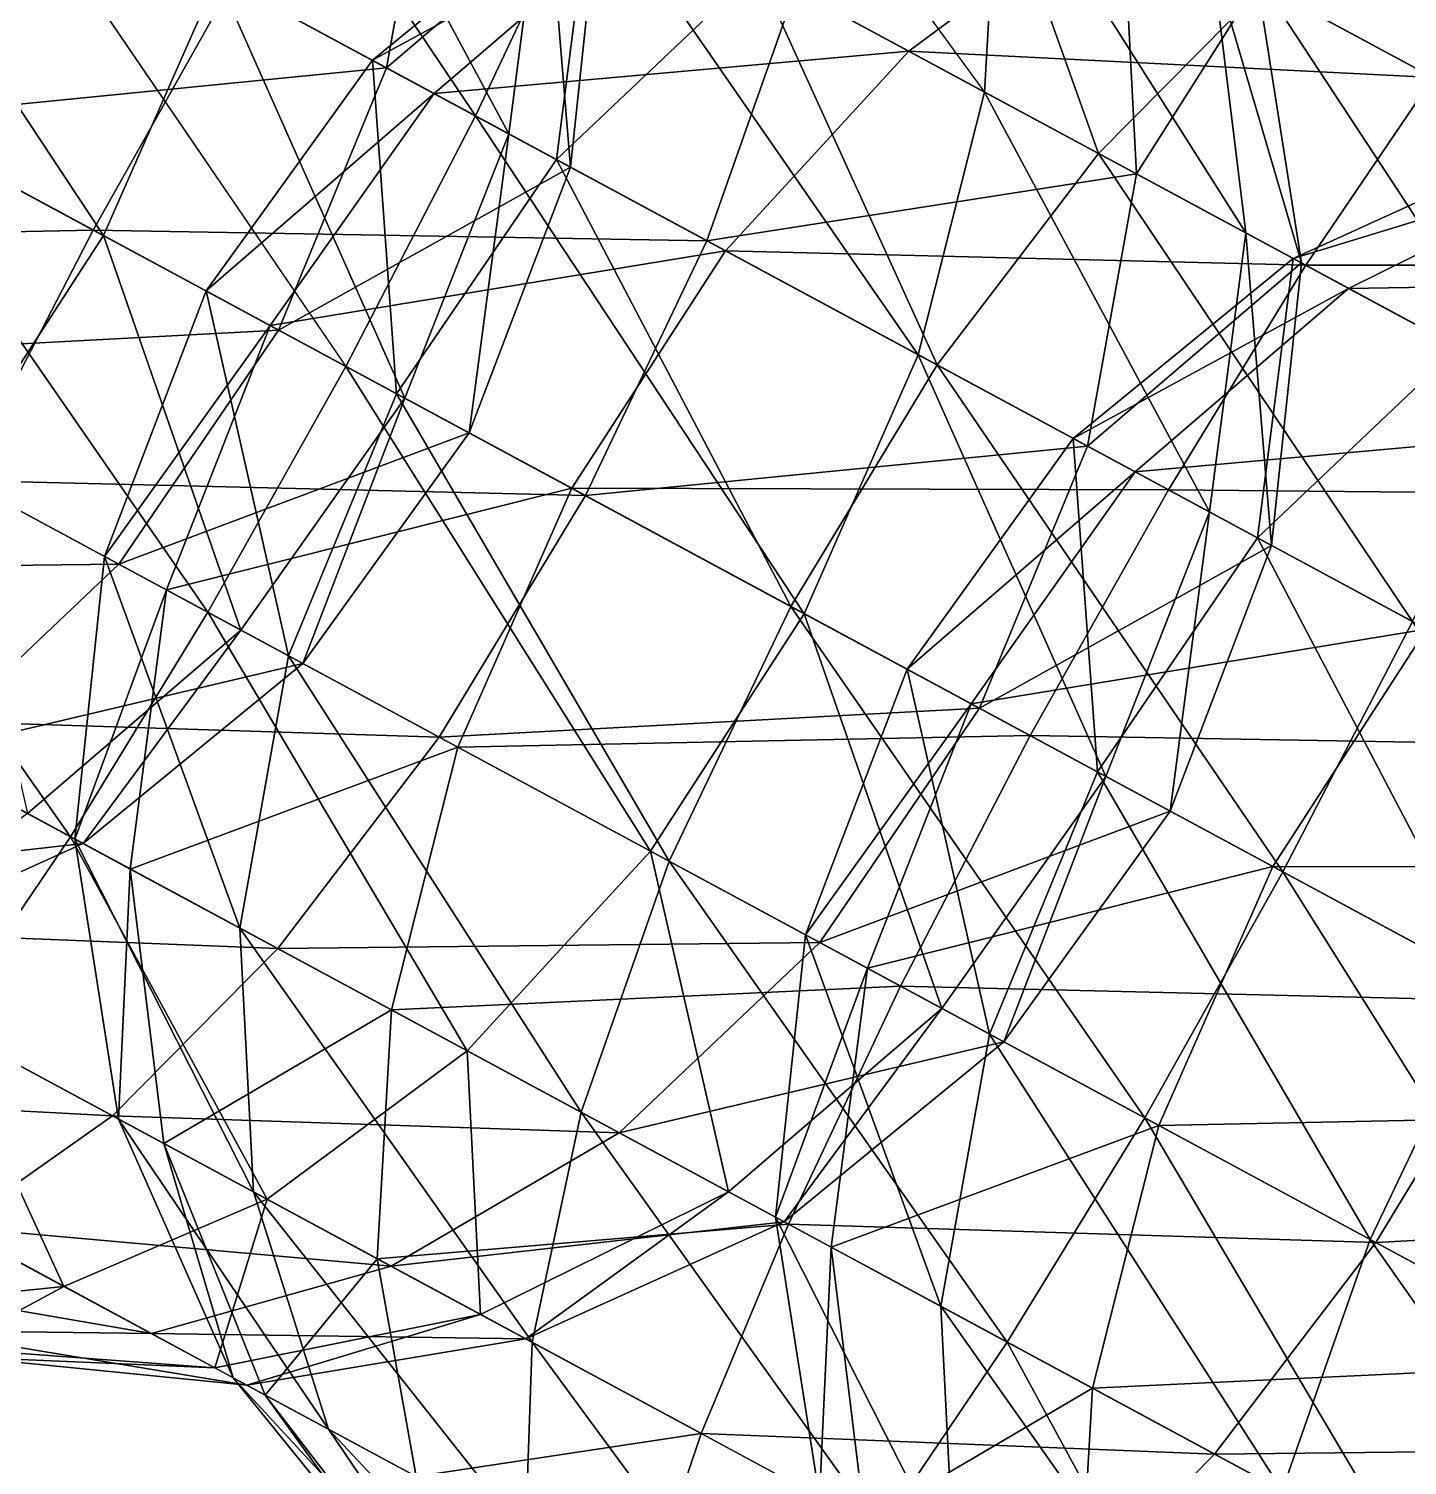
# Model space of a CAD drawing. Header units: metres. Extents: x -386 to 289, y -317 to 299.
# Drawn here: x -109.94 to -71.98, y -215.16 to -175.6 of the extents above; entities that cross this region are included whole.
import ezdxf

# ---------------------------------------------------------------- set-up
doc = ezdxf.new("R2010")
doc.units = ezdxf.units.M

msp = doc.modelspace()

# ---------------------------------------------------------------- linework, layer by layer
for points in [[(-106.28176, -165.11432, -690.67664), (-110.72371, -170.93906, -687.9063), (-97.63345, -178.00218, -685.96783), (-97.633354, -178.00208, -685.9677)], [(-106.28176, -165.11432, -690.67664), (-97.63345, -178.00218, -685.96783), (-94.54536, -171.44693, -688.9387), (-94.54526, -171.44682, -688.9386)], [(-92.14808, -165.6805, -693.6647), (-94.54536, -171.44693, -688.9387), (-83.61658, -177.34378, -694.10156), (-83.61648, -177.34367, -694.10144)], [(-92.14808, -165.6805, -693.6647), (-83.61658, -177.34378, -694.10156), (-83.22477, -170.49525, -697.8801), (-83.22467, -170.49515, -697.88)], [(-102.91704, -166.92981, -525.819), (-104.744446, -174.16528, -523.44366), (-96.72194, -178.494, -535.3559), (-96.72184, -178.4939, -535.3558)], [(-102.91704, -166.92981, -525.819), (-96.72194, -178.494, -535.3559), (-95.72426, -170.81084, -536.49915), (-95.72416, -170.81073, -536.499)], [(-116.933914, -167.58821, -517.68524), (-120.50238, -174.4855, -516.67194), (-107.88292, -181.2946, -522.6335), (-107.88282, -181.2945, -522.63336)], [(-116.933914, -167.58821, -517.68524), (-107.88292, -181.2946, -522.6335), (-104.744446, -174.16528, -523.44366), (-104.74435, -174.16518, -523.44354)], [(-98.73837, -169.18451, -562.25323), (-100.08375, -176.68007, -564.0808), (-110.567276, -171.02347, -573.1966), (-110.56718, -171.02336, -573.1965)], [(-94.194756, -171.63611, -549.835), (-100.08375, -176.68007, -564.0808), (-98.73837, -169.18451, -562.25323), (-98.73827, -169.1844, -562.2531)], [(-83.60676, -170.28914, -270.08505), (-89.88251, -173.96288, -267.1778), (-80.48324, -179.03445, -259.00476), (-80.48314, -179.03435, -259.00467)], [(-83.60676, -170.28914, -270.08505), (-80.48324, -179.03445, -259.00476), (-75.93229, -174.43007, -263.4118), (-75.93219, -174.42996, -263.4117)], [(-95.72426, -170.81084, -536.49915), (-96.72194, -178.494, -535.3559), (-95.01601, -179.41447, -550.2301), (-95.01591, -179.41437, -550.23)], [(-95.72426, -170.81084, -536.49915), (-95.01601, -179.41447, -550.2301), (-94.194756, -171.63611, -549.835), (-94.19466, -171.636, -549.8349)], [(-83.22477, -170.49525, -697.8801), (-83.61658, -177.34378, -694.10156), (-76.4238, -181.22481, -704.78174), (-76.4237, -181.2247, -704.7816)], [(-83.22477, -170.49525, -697.8801), (-76.4238, -181.22481, -704.78174), (-77.35188, -173.6641, -706.60046), (-77.35178, -173.66399, -706.60034)], [(-110.72371, -170.93906, -687.9063), (-114.75395, -177.5872, -686.96136), (-101.20192, -184.89948, -684.9545), (-101.20182, -184.89937, -684.9544)], [(-100.08375, -176.68007, -564.0808), (-113.91115, -178.04195, -574.14154), (-110.567276, -171.02347, -573.1966), (-110.56718, -171.02336, -573.1965)], [(-110.72371, -170.93906, -687.9063), (-101.20192, -184.89948, -684.9545), (-97.63345, -178.00218, -685.96783), (-97.633354, -178.00208, -685.9677)], [(-92.89662, -172.33655, -292.93182), (-100.476456, -176.46819, -279.20087), (-94.426125, -171.51128, -279.59595), (-94.426025, -171.51117, -279.59586)], [(-94.426125, -171.51128, -279.59595), (-100.476456, -176.46819, -279.20087), (-95.408714, -179.20259, -265.35022), (-95.408615, -179.20248, -265.35013)], [(-94.194756, -171.63611, -549.835), (-95.01601, -179.41447, -550.2301), (-100.08375, -176.68007, -564.0808), (-100.08365, -176.67996, -564.0807)], [(-94.54536, -171.44693, -688.9387), (-97.63345, -178.00218, -685.96783), (-85.443985, -184.57925, -691.72626), (-85.443886, -184.57915, -691.72614)], [(-94.426125, -171.51128, -279.59595), (-95.408714, -179.20259, -265.35022), (-89.88251, -173.96288, -267.1778), (-89.88241, -173.96277, -267.1777)], [(-94.54536, -171.44693, -688.9387), (-85.443985, -184.57925, -691.72626), (-83.61658, -177.34378, -694.10156), (-83.61648, -177.34367, -694.10144)], [(-71.58248, -171.3598, -269.15515), (-75.93229, -174.43007, -263.4118), (-66.349556, -179.60063, -261.99277), (-66.34946, -179.60052, -261.99268)], [(-92.89662, -172.33655, -292.93182), (-98.77052, -177.38866, -294.0751), (-100.476456, -176.46819, -279.20087), (-100.47636, -176.46808, -279.20078)], [(-85.703835, -176.21758, -303.61206), (-98.77052, -177.38866, -294.0751), (-92.89662, -172.33655, -292.93182), (-92.89652, -172.33644, -292.93173)], [(-80.19489, -172.1301, -299.8335), (-85.703835, -176.21758, -303.61206), (-92.89662, -172.33655, -292.93182), (-92.89652, -172.33644, -292.93173)], [(-79.8129, -172.3362, -727.62854), (-79.43791, -179.59848, -730.5358), (-88.83718, -174.5269, -738.70886), (-88.83708, -174.5268, -738.70874)], [(-71.27158, -176.94484, -304.04892), (-85.703835, -176.21758, -303.61206), (-80.19489, -172.1301, -299.8335), (-80.19479, -172.12999, -299.8334)], [(-68.286865, -173.13802, -297.88995), (-71.27158, -176.94484, -304.04892), (-80.19489, -172.1301, -299.8335), (-80.19479, -172.12999, -299.8334)], [(-80.19489, -172.1301, -299.8335), (-80.19489, -172.1301, -299.8335), (-71.27158, -176.94484, -304.04892), (-71.271484, -176.94473, -304.04883)], [(-76.10306, -174.33792, -717.48914), (-79.43791, -179.59848, -730.5358), (-79.8129, -172.3362, -727.62854), (-79.8128, -172.33609, -727.6284)], [(-89.88251, -173.96288, -267.1778), (-95.408714, -179.20259, -265.35022), (-84.925186, -184.85919, -256.23438), (-84.92509, -184.85909, -256.23428)], [(-89.88251, -173.96288, -267.1778), (-84.925186, -184.85919, -256.23438), (-80.48324, -179.03445, -259.00476), (-80.48314, -179.03435, -259.00467)], [(-77.35188, -173.6641, -706.60046), (-76.4238, -181.22481, -704.78174), (-74.894295, -182.05008, -718.1176), (-74.894196, -182.04997, -718.1175)], [(-77.35188, -173.6641, -706.60046), (-74.894295, -182.05008, -718.1176), (-76.10306, -174.33792, -717.48914), (-76.10296, -174.33781, -717.489)], [(-108.16271, -181.14365, -744.43097), (-123.92065, -181.46387, -737.65924), (-120.78218, -174.33455, -738.4694), (-120.78208, -174.33444, -738.4693)], [(-104.35706, -174.37431, -743.41766), (-108.16271, -181.14365, -744.43097), (-120.78218, -174.33455, -738.4694), (-120.78208, -174.33444, -738.4693)], [(-120.78218, -174.33455, -738.4694), (-120.78218, -174.33455, -738.4694), (-108.16271, -181.14365, -744.43097), (-108.16261, -181.14354, -744.43085)], [(-91.266815, -181.43744, -741.4792), (-108.16271, -181.14365, -744.43097), (-104.35706, -174.37431, -743.41766), (-104.356964, -174.3742, -743.41754)], [(-104.744446, -174.16528, -523.44366), (-107.88292, -181.2946, -522.6335), (-99.57741, -185.77602, -534.96594), (-99.57731, -185.77591, -534.9658)], [(-104.744446, -174.16528, -523.44366), (-99.57741, -185.77602, -534.96594), (-96.72194, -178.494, -535.3559), (-96.72184, -178.4939, -535.3558)], [(-88.83718, -174.5269, -738.70886), (-91.266815, -181.43744, -741.4792), (-104.35706, -174.37431, -743.41766), (-104.356964, -174.3742, -743.41754)], [(-75.93229, -174.43007, -263.4118), (-80.48324, -179.03445, -259.00476), (-68.74683, -185.36707, -257.2668), (-68.746735, -185.36696, -257.26672)], [(-76.10306, -174.33792, -717.48914), (-74.894295, -182.05008, -718.1176), (-79.43791, -179.59848, -730.5358), (-79.43781, -179.59837, -730.5357)], [(-75.93229, -174.43007, -263.4118), (-68.74683, -185.36707, -257.2668), (-66.349556, -179.60063, -261.99277), (-66.34946, -179.60052, -261.99268)], [(-120.50238, -174.4855, -516.67194), (-112.11856, -187.83192, -523.44366), (-107.88292, -181.2946, -522.6335), (-107.88282, -181.2945, -522.63336)], [(-79.43791, -179.59848, -730.5358), (-91.266815, -181.43744, -741.4792), (-88.83718, -174.5269, -738.70886), (-88.83708, -174.5268, -738.70874)], [(-85.703835, -176.21758, -303.61206), (-90.74801, -181.71738, -305.98734), (-98.77052, -177.38866, -294.0751), (-98.770424, -177.38855, -294.075)], [(-74.77506, -182.11441, -308.77487), (-90.74801, -181.71738, -305.98734), (-85.703835, -176.21758, -303.61206), (-85.703735, -176.21747, -303.61197)], [(-71.27158, -176.94484, -304.04892), (-74.77506, -182.11441, -308.77487), (-85.703835, -176.21758, -303.61206), (-85.703735, -176.21747, -303.61197)], [(-85.703835, -176.21758, -303.61206), (-85.703835, -176.21758, -303.61206), (-74.77506, -182.11441, -308.77487), (-74.77496, -182.1143, -308.77478)], [(-100.08375, -176.68007, -564.0808), (-103.0578, -183.8981, -564.70416), (-113.91115, -178.04195, -574.14154), (-113.91105, -178.04184, -574.1414)], [(-98.77052, -177.38866, -294.0751), (-105.05528, -182.82031, -279.06613), (-100.476456, -176.46819, -279.20087), (-100.47636, -176.46808, -279.20078)], [(-100.476456, -176.46819, -279.20087), (-105.05528, -182.82031, -279.06613), (-99.80877, -185.65118, -264.72687), (-99.80867, -185.65108, -264.72678)], [(-95.01601, -179.41447, -550.2301), (-103.0578, -183.8981, -564.70416), (-100.08375, -176.68007, -564.0808), (-100.08365, -176.67996, -564.0807)], [(-100.476456, -176.46819, -279.20087), (-99.80877, -185.65118, -264.72687), (-95.408714, -179.20259, -265.35022), (-95.408615, -179.20248, -265.35013)], [(-61.68885, -182.1154, -302.62988), (-74.77506, -182.11441, -308.77487), (-71.27158, -176.94484, -304.04892), (-71.271484, -176.94473, -304.04883)], [(-114.75395, -177.5872, -686.96136), (-118.097824, -184.60568, -687.9063), (-105.00757, -191.66881, -685.96783), (-105.00747, -191.6687, -685.9677)], [(-114.75395, -177.5872, -686.96136), (-105.00757, -191.66881, -685.96783), (-101.20192, -184.89948, -684.9545), (-101.20182, -184.89937, -684.9544)], [(-98.77052, -177.38866, -294.0751), (-103.28917, -183.77327, -294.46506), (-105.05528, -182.82031, -279.06613), (-105.05518, -182.8202, -279.06604)], [(-90.74801, -181.71738, -305.98734), (-103.28917, -183.77327, -294.46506), (-98.77052, -177.38866, -294.0751), (-98.770424, -177.38855, -294.075)], [(-83.61658, -177.34378, -694.10156), (-85.443985, -184.57925, -691.72626), (-77.42148, -188.90797, -703.6385), (-77.42138, -188.90787, -703.63837)], [(-83.61658, -177.34378, -694.10156), (-77.42148, -188.90797, -703.6385), (-76.4238, -181.22481, -704.78174), (-76.4237, -181.2247, -704.7816)], [(-103.0578, -183.8981, -564.70416), (-117.94139, -184.6901, -573.1966), (-113.91115, -178.04195, -574.14154), (-113.91105, -178.04184, -574.1414)], [(-97.63345, -178.00218, -685.96783), (-101.20192, -184.89948, -684.9545), (-88.58246, -191.70857, -690.9161), (-88.58236, -191.70847, -690.91595)], [(-97.63345, -178.00218, -685.96783), (-88.58246, -191.70857, -690.9161), (-85.443985, -184.57925, -691.72626), (-85.443886, -184.57915, -691.72614)], [(-96.72194, -178.494, -535.3559), (-99.57741, -185.77602, -534.96594), (-97.811295, -186.72896, -550.36487), (-97.811195, -186.72885, -550.36475)], [(-96.72194, -178.494, -535.3559), (-97.811295, -186.72896, -550.36487), (-95.01601, -179.41447, -550.2301), (-95.01591, -179.41437, -550.23)], [(-66.76732, -179.37521, -459.39575), (-75.12566, -181.92523, -447.87857), (-68.01614, -178.70137, -448.50705), (-68.016045, -178.70126, -448.50696)], [(-68.01614, -178.70137, -448.50705), (-75.12566, -181.92523, -447.87857), (-70.58205, -184.37683, -435.46042), (-70.58195, -184.37672, -435.46033)], [(-80.48324, -179.03445, -259.00476), (-84.925186, -184.85919, -256.23438), (-71.83493, -191.92232, -254.29596), (-71.83483, -191.92221, -254.29585)], [(-80.48324, -179.03445, -259.00476), (-71.83493, -191.92232, -254.29596), (-68.74683, -185.36707, -257.2668), (-68.746735, -185.36696, -257.26672)], [(-95.01601, -179.41447, -550.2301), (-97.811295, -186.72896, -550.36487), (-103.0578, -183.8981, -564.70416), (-103.0577, -183.898, -564.70404)], [(-95.408714, -179.20259, -265.35022), (-99.80877, -185.65118, -264.72687), (-88.95543, -191.50734, -255.28946), (-88.95533, -191.50723, -255.28935)], [(-95.408714, -179.20259, -265.35022), (-88.95543, -191.50734, -255.28946), (-84.925186, -184.85919, -256.23438), (-84.92509, -184.85909, -256.23428)], [(-66.76732, -179.37521, -459.39575), (-73.59616, -182.7505, -461.21445), (-75.12566, -181.92523, -447.87857), (-75.125565, -181.92513, -447.87848)], [(-60.89443, -182.54404, -468.11612), (-73.59616, -182.7505, -461.21445), (-66.76732, -179.37521, -459.39575), (-66.76722, -179.3751, -459.39566)], [(-79.43791, -179.59848, -730.5358), (-80.78329, -187.09404, -732.3634), (-91.266815, -181.43744, -741.4792), (-91.266716, -181.43733, -741.47906)], [(-74.894295, -182.05008, -718.1176), (-80.78329, -187.09404, -732.3634), (-79.43791, -179.59848, -730.5358), (-79.43781, -179.59837, -730.5357)], [(-108.16271, -181.14365, -744.43097), (-111.73118, -188.04094, -743.41766), (-123.92065, -181.46387, -737.65924), (-123.92055, -181.46376, -737.6591)], [(-94.61069, -188.45592, -742.42413), (-111.73118, -188.04094, -743.41766), (-108.16271, -181.14365, -744.43097), (-108.16261, -181.14354, -744.43085)], [(-91.266815, -181.43744, -741.4792), (-94.61069, -188.45592, -742.42413), (-108.16271, -181.14365, -744.43097), (-108.16261, -181.14354, -744.43085)], [(-107.88292, -181.2946, -522.6335), (-112.11856, -187.83192, -523.44366), (-104.096054, -192.16063, -535.3559), (-104.095955, -192.16052, -535.3558)], [(-107.88292, -181.2946, -522.6335), (-104.096054, -192.16063, -535.3559), (-99.57741, -185.77602, -534.96594), (-99.57731, -185.77591, -534.9658)], [(-80.78329, -187.09404, -732.3634), (-94.61069, -188.45592, -742.42413), (-91.266815, -181.43744, -741.4792), (-91.266716, -181.43733, -741.47906)], [(-76.4238, -181.22481, -704.78174), (-77.42148, -188.90797, -703.6385), (-75.715546, -189.82845, -718.5127), (-75.71545, -189.82834, -718.5126)], [(-76.4238, -181.22481, -704.78174), (-75.715546, -189.82845, -718.5127), (-74.894295, -182.05008, -718.1176), (-74.894196, -182.04997, -718.1175)], [(-90.74801, -181.71738, -305.98734), (-94.98366, -188.25468, -306.79752), (-103.28917, -183.77327, -294.46506), (-103.28907, -183.77316, -294.46497)], [(-78.55854, -188.29445, -311.74573), (-94.98366, -188.25468, -306.79752), (-90.74801, -181.71738, -305.98734), (-90.74791, -181.71727, -305.98724)], [(-74.77506, -182.11441, -308.77487), (-78.55854, -188.29445, -311.74573), (-90.74801, -181.71738, -305.98734), (-90.74791, -181.71727, -305.98724)], [(-90.74801, -181.71738, -305.98734), (-90.74801, -181.71738, -305.98734), (-78.55854, -188.29445, -311.74573), (-78.55844, -188.29434, -311.74564)], [(-73.59616, -182.7505, -461.21445), (-81.175995, -186.88214, -447.4835), (-75.12566, -181.92523, -447.87857), (-75.125565, -181.92513, -447.87848)], [(-75.12566, -181.92523, -447.87857), (-81.175995, -186.88214, -447.4835), (-76.10825, -189.61655, -433.63284), (-76.108154, -189.61644, -433.63275)], [(-75.12566, -181.92523, -447.87857), (-76.10825, -189.61655, -433.63284), (-70.58205, -184.37683, -435.46042), (-70.58195, -184.37672, -435.46033)], [(-74.894295, -182.05008, -718.1176), (-75.715546, -189.82845, -718.5127), (-80.78329, -187.09404, -732.3634), (-80.78319, -187.09393, -732.3633)], [(-63.03866, -188.44704, -307.03693), (-78.55854, -188.29445, -311.74573), (-74.77506, -182.11441, -308.77487), (-74.77496, -182.1143, -308.77478)], [(-61.68885, -182.1154, -302.62988), (-63.03866, -188.44704, -307.03693), (-74.77506, -182.11441, -308.77487), (-74.77496, -182.1143, -308.77478)], [(-60.89443, -182.54404, -468.11612), (-66.40337, -186.63153, -471.89468), (-73.59616, -182.7505, -461.21445), (-73.59606, -182.7504, -461.21436)], [(-103.28917, -183.77327, -294.46506), (-107.85057, -190.13481, -279.20087), (-105.05528, -182.82031, -279.06613), (-105.05518, -182.8202, -279.06604)], [(-105.05528, -182.82031, -279.06613), (-107.85057, -190.13481, -279.20087), (-102.78283, -192.86922, -265.35022), (-102.78273, -192.86911, -265.35013)], [(-105.05528, -182.82031, -279.06613), (-102.78283, -192.86922, -265.35022), (-99.80877, -185.65118, -264.72687), (-99.80867, -185.65108, -264.72678)], [(-73.59616, -182.7505, -461.21445), (-79.47006, -187.80261, -462.35773), (-81.175995, -186.88214, -447.4835), (-81.175896, -186.88203, -447.4834)], [(-66.40337, -186.63153, -471.89468), (-79.47006, -187.80261, -462.35773), (-73.59616, -182.7505, -461.21445), (-73.59606, -182.7504, -461.21436)], [(-103.0578, -183.8981, -564.70416), (-107.45786, -190.3467, -564.0808), (-117.94139, -184.6901, -573.1966), (-117.94129, -184.68999, -573.1965)], [(-103.28917, -183.77327, -294.46506), (-106.14464, -191.05528, -294.0751), (-107.85057, -190.13481, -279.20087), (-107.85047, -190.1347, -279.20078)], [(-97.811295, -186.72896, -550.36487), (-107.45786, -190.3467, -564.0808), (-103.0578, -183.8981, -564.70416), (-103.0577, -183.898, -564.70404)], [(-94.98366, -188.25468, -306.79752), (-106.14464, -191.05528, -294.0751), (-103.28917, -183.77327, -294.46506), (-103.28907, -183.77316, -294.46497)], [(-107.45786, -190.3467, -564.0808), (-122.38334, -190.51483, -570.4263), (-117.94139, -184.6901, -573.1966), (-117.94129, -184.68999, -573.1965)], [(-118.097824, -184.60568, -687.9063), (-120.52745, -191.51622, -690.67664), (-108.79105, -197.84883, -688.9387), (-108.790955, -197.84872, -688.9386)], [(-118.097824, -184.60568, -687.9063), (-108.79105, -197.84883, -688.9387), (-105.00757, -191.66881, -685.96783), (-105.00747, -191.6687, -685.9677)], [(-85.443985, -184.57925, -691.72626), (-88.58246, -191.70857, -690.9161), (-80.27695, -196.18999, -703.24854), (-80.27685, -196.18988, -703.2484)], [(-85.443985, -184.57925, -691.72626), (-80.27695, -196.18999, -703.24854), (-77.42148, -188.90797, -703.6385), (-77.42138, -188.90787, -703.63837)], [(-70.58205, -184.37683, -435.46042), (-76.10825, -189.61655, -433.63284), (-65.624725, -195.27315, -424.517), (-65.624626, -195.27304, -424.5169)], [(-101.20192, -184.89948, -684.9545), (-105.00757, -191.66881, -685.96783), (-92.8181, -198.2459, -691.72626), (-92.818, -198.24579, -691.72614)], [(-101.20192, -184.89948, -684.9545), (-92.8181, -198.2459, -691.72626), (-88.58246, -191.70857, -690.9161), (-88.58236, -191.70847, -690.91595)], [(-84.925186, -184.85919, -256.23438), (-88.95543, -191.50734, -255.28946), (-75.4034, -198.81961, -253.28265), (-75.4033, -198.8195, -253.28255)], [(-84.925186, -184.85919, -256.23438), (-75.4034, -198.81961, -253.28265), (-71.83493, -191.92232, -254.29596), (-71.83483, -191.92221, -254.29585)], [(-99.57741, -185.77602, -534.96594), (-104.096054, -192.16063, -535.3559), (-102.39012, -193.0811, -550.2301), (-102.39002, -193.081, -550.23)], [(-99.80877, -185.65118, -264.72687), (-102.78283, -192.86922, -265.35022), (-92.2993, -198.52582, -256.23438), (-92.2992, -198.52571, -256.23428)], [(-99.57741, -185.77602, -534.96594), (-102.39012, -193.0811, -550.2301), (-97.811295, -186.72896, -550.36487), (-97.811195, -186.72885, -550.36475)], [(-99.80877, -185.65118, -264.72687), (-92.2993, -198.52582, -256.23438), (-88.95543, -191.50734, -255.28946), (-88.95533, -191.50723, -255.28935)], [(-66.40337, -186.63153, -471.89468), (-71.44755, -192.13132, -474.26996), (-79.47006, -187.80261, -462.35773), (-79.46996, -187.8025, -462.35764)], [(-97.811295, -186.72896, -550.36487), (-102.39012, -193.0811, -550.2301), (-107.45786, -190.3467, -564.0808), (-107.45776, -190.34659, -564.0807)], [(-79.47006, -187.80261, -462.35773), (-85.75482, -193.23428, -447.34875), (-81.175995, -186.88214, -447.4835), (-81.175896, -186.88203, -447.4834)], [(-81.175995, -186.88214, -447.4835), (-85.75482, -193.23428, -447.34875), (-80.50831, -196.06514, -433.0095), (-80.50821, -196.06503, -433.0094)], [(-81.175995, -186.88214, -447.4835), (-80.50831, -196.06514, -433.0095), (-76.10825, -189.61655, -433.63284), (-76.108154, -189.61644, -433.63275)], [(-80.78329, -187.09404, -732.3634), (-83.75734, -194.31207, -732.98676), (-94.61069, -188.45592, -742.42413), (-94.61059, -188.45581, -742.424)], [(-75.715546, -189.82845, -718.5127), (-83.75734, -194.31207, -732.98676), (-80.78329, -187.09404, -732.3634), (-80.78319, -187.09393, -732.3633)], [(-112.11856, -187.83192, -523.44366), (-109.969955, -197.21274, -536.49915), (-104.096054, -192.16063, -535.3559), (-104.095955, -192.16052, -535.3558)], [(-79.47006, -187.80261, -462.35773), (-83.98871, -194.18723, -462.74768), (-85.75482, -193.23428, -447.34875), (-85.75472, -193.23418, -447.34866)], [(-71.44755, -192.13132, -474.26996), (-83.98871, -194.18723, -462.74768), (-79.47006, -187.80261, -462.35773), (-79.46996, -187.8025, -462.35764)], [(-98.64093, -195.10406, -741.4792), (-114.819275, -194.59618, -740.4468), (-111.73118, -188.04094, -743.41766), (-111.73108, -188.04083, -743.41754)], [(-94.61069, -188.45592, -742.42413), (-98.64093, -195.10406, -741.4792), (-111.73118, -188.04094, -743.41766), (-111.73108, -188.04083, -743.41754)], [(-94.98366, -188.25468, -306.79752), (-98.12212, -195.384, -305.98734), (-106.14464, -191.05528, -294.0751), (-106.14454, -191.05518, -294.075)], [(-82.36419, -195.06378, -312.75903), (-98.12212, -195.384, -305.98734), (-94.98366, -188.25468, -306.79752), (-94.98356, -188.25458, -306.79742)], [(-78.55854, -188.29445, -311.74573), (-82.36419, -195.06378, -312.75903), (-94.98366, -188.25468, -306.79752), (-94.98356, -188.25458, -306.79742)], [(-94.98366, -188.25468, -306.79752), (-94.98366, -188.25468, -306.79752), (-82.36419, -195.06378, -312.75903), (-82.36409, -195.06367, -312.75894)], [(-83.75734, -194.31207, -732.98676), (-98.64093, -195.10406, -741.4792), (-94.61069, -188.45592, -742.42413), (-94.61059, -188.45581, -742.424)], [(-65.46829, -195.35757, -309.8073), (-82.36419, -195.06378, -312.75903), (-78.55854, -188.29445, -311.74573), (-78.55844, -188.29434, -311.74564)], [(-63.03866, -188.44704, -307.03693), (-65.46829, -195.35757, -309.8073), (-78.55854, -188.29445, -311.74573), (-78.55844, -188.29434, -311.74564)], [(-77.42148, -188.90797, -703.6385), (-80.27695, -196.18999, -703.24854), (-78.51083, -197.14293, -718.64746), (-78.510735, -197.14282, -718.64734)], [(-77.42148, -188.90797, -703.6385), (-78.51083, -197.14293, -718.64746), (-75.715546, -189.82845, -718.5127), (-75.71545, -189.82834, -718.5126)], [(-75.715546, -189.82845, -718.5127), (-78.51083, -197.14293, -718.64746), (-83.75734, -194.31207, -732.98676), (-83.75724, -194.31197, -732.98663)], [(-76.10825, -189.61655, -433.63284), (-80.50831, -196.06514, -433.0095), (-69.65497, -201.9213, -423.57208), (-69.65487, -201.92119, -423.572)], [(-76.10825, -189.61655, -433.63284), (-69.65497, -201.9213, -423.57208), (-65.624725, -195.27315, -424.517), (-65.624626, -195.27304, -424.5169)], [(-106.14464, -191.05528, -294.0751), (-108.67182, -197.91318, -279.59595), (-107.85057, -190.13481, -279.20087), (-107.85047, -190.1347, -279.20078)], [(-107.85057, -190.13481, -279.20087), (-108.67182, -197.91318, -279.59595), (-104.128204, -200.36478, -267.1778), (-104.128105, -200.36467, -267.1777)], [(-107.85057, -190.13481, -279.20087), (-104.128204, -200.36478, -267.1778), (-102.78283, -192.86922, -265.35022), (-102.78273, -192.86911, -265.35013)], [(-107.45786, -190.3467, -564.0808), (-112.98407, -195.58641, -562.25323), (-122.38334, -190.51483, -570.4263), (-122.38324, -190.51472, -570.42615)], [(-102.39012, -193.0811, -550.2301), (-112.98407, -195.58641, -562.25323), (-107.45786, -190.3467, -564.0808), (-107.45776, -190.34659, -564.0807)], [(-106.14464, -191.05528, -294.0751), (-107.14232, -198.73845, -292.93182), (-108.67182, -197.91318, -279.59595), (-108.67172, -197.91307, -279.59586)], [(-98.12212, -195.384, -305.98734), (-107.14232, -198.73845, -292.93182), (-106.14464, -191.05528, -294.0751), (-106.14454, -191.05518, -294.075)], [(-120.52745, -191.51622, -690.67664), (-112.29453, -203.01842, -693.6647), (-108.79105, -197.84883, -688.9387), (-108.790955, -197.84872, -688.9386)], [(-105.00757, -191.66881, -685.96783), (-108.79105, -197.84883, -688.9387), (-97.862274, -203.74568, -694.10156), (-97.862175, -203.74557, -694.10144)], [(-105.00757, -191.66881, -685.96783), (-97.862274, -203.74568, -694.10156), (-92.8181, -198.2459, -691.72626), (-92.818, -198.24579, -691.72614)], [(-88.58246, -191.70857, -690.9161), (-92.8181, -198.2459, -691.72626), (-84.79559, -202.5746, -703.6385), (-84.795494, -202.5745, -703.63837)], [(-88.95543, -191.50734, -255.28946), (-92.2993, -198.52582, -256.23438), (-79.209045, -205.58894, -254.29596), (-79.20895, -205.58884, -254.29585)], [(-88.95543, -191.50734, -255.28946), (-79.209045, -205.58894, -254.29596), (-75.4034, -198.81961, -253.28265), (-75.4033, -198.8195, -253.28255)], [(-88.58246, -191.70857, -690.9161), (-84.79559, -202.5746, -703.6385), (-80.27695, -196.18999, -703.24854), (-80.27685, -196.18988, -703.2484)], [(-104.096054, -192.16063, -535.3559), (-109.969955, -197.21274, -536.49915), (-108.44045, -198.03801, -549.835), (-108.44035, -198.0379, -549.8349)], [(-104.096054, -192.16063, -535.3559), (-108.44045, -198.03801, -549.835), (-102.39012, -193.0811, -550.2301), (-102.39002, -193.081, -550.23)], [(-71.44755, -192.13132, -474.26996), (-75.6832, -198.66864, -475.08014), (-83.98871, -194.18723, -462.74768), (-83.98861, -194.18712, -462.7476)], [(-59.25808, -198.7084, -480.02835), (-75.6832, -198.66864, -475.08014), (-71.44755, -192.13132, -474.26996), (-71.44745, -192.13121, -474.26987)], [(-71.83493, -191.92232, -254.29596), (-75.4034, -198.81961, -253.28265), (-62.783936, -205.62871, -259.24417), (-62.783836, -205.6286, -259.24408)], [(-102.78283, -192.86922, -265.35022), (-104.128204, -200.36478, -267.1778), (-94.72893, -205.43636, -259.00476), (-94.72883, -205.43625, -259.00467)], [(-102.78283, -192.86922, -265.35022), (-94.72893, -205.43636, -259.00476), (-92.2993, -198.52582, -256.23438), (-92.2992, -198.52571, -256.23428)], [(-102.39012, -193.0811, -550.2301), (-108.44045, -198.03801, -549.835), (-112.98407, -195.58641, -562.25323), (-112.98397, -195.5863, -562.2531)], [(-83.98871, -194.18723, -462.74768), (-88.55011, -200.54877, -447.4835), (-85.75482, -193.23428, -447.34875), (-85.75472, -193.23418, -447.34866)], [(-85.75482, -193.23428, -447.34875), (-88.55011, -200.54877, -447.4835), (-83.48237, -203.28317, -433.63284), (-83.48227, -203.28307, -433.63275)], [(-85.75482, -193.23428, -447.34875), (-83.48237, -203.28317, -433.63284), (-80.50831, -196.06514, -433.0095), (-80.50821, -196.06503, -433.0094)], [(-83.98871, -194.18723, -462.74768), (-86.84418, -201.46924, -462.35773), (-88.55011, -200.54877, -447.4835), (-88.55001, -200.54866, -447.4834)], [(-75.6832, -198.66864, -475.08014), (-86.84418, -201.46924, -462.35773), (-83.98871, -194.18723, -462.74768), (-83.98861, -194.18712, -462.7476)], [(-103.08288, -200.9288, -738.70886), (-117.21656, -200.36263, -735.7208), (-114.819275, -194.59618, -740.4468), (-114.819176, -194.59607, -740.44666)], [(-98.64093, -195.10406, -741.4792), (-103.08288, -200.9288, -738.70886), (-114.819275, -194.59618, -740.4468), (-114.819176, -194.59607, -740.44666)], [(-83.75734, -194.31207, -732.98676), (-88.1574, -200.76067, -732.3634), (-98.64093, -195.10406, -741.4792), (-98.64083, -195.10396, -741.47906)], [(-78.51083, -197.14293, -718.64746), (-88.1574, -200.76067, -732.3634), (-83.75734, -194.31207, -732.98676), (-83.75724, -194.31197, -732.98663)], [(-98.12212, -195.384, -305.98734), (-99.94953, -202.61946, -303.61206), (-107.14232, -198.73845, -292.93182), (-107.14222, -198.73834, -292.93173)], [(-88.1574, -200.76067, -732.3634), (-103.08288, -200.9288, -738.70886), (-98.64093, -195.10406, -741.4792), (-98.64083, -195.10396, -741.47906)], [(-85.932655, -201.96107, -311.74573), (-99.94953, -202.61946, -303.61206), (-98.12212, -195.384, -305.98734), (-98.122025, -195.3839, -305.98724)], [(-82.36419, -195.06378, -312.75903), (-85.932655, -201.96107, -311.74573), (-98.12212, -195.384, -305.98734), (-98.122025, -195.3839, -305.98724)], [(-98.12212, -195.384, -305.98734), (-98.12212, -195.384, -305.98734), (-85.932655, -201.96107, -311.74573), (-85.932556, -201.96097, -311.74564)], [(-68.812164, -202.37605, -310.75223), (-85.932655, -201.96107, -311.74573), (-82.36419, -195.06378, -312.75903), (-82.36409, -195.06367, -312.75894)], [(-65.46829, -195.35757, -309.8073), (-68.812164, -202.37605, -310.75223), (-82.36419, -195.06378, -312.75903), (-82.36409, -195.06367, -312.75894)], [(-108.44045, -198.03801, -549.835), (-119.25981, -199.26015, -559.34595), (-112.98407, -195.58641, -562.25323), (-112.98397, -195.5863, -562.2531)], [(-80.50831, -196.06514, -433.0095), (-83.48237, -203.28317, -433.63284), (-72.99884, -208.93977, -424.517), (-72.99874, -208.93967, -424.5169)], [(-80.50831, -196.06514, -433.0095), (-72.99884, -208.93977, -424.517), (-69.65497, -201.9213, -423.57208), (-69.65487, -201.92119, -423.572)], [(-80.27695, -196.18999, -703.24854), (-84.79559, -202.5746, -703.6385), (-83.08966, -203.49507, -718.5127), (-83.08956, -203.49496, -718.5126)], [(-80.27695, -196.18999, -703.24854), (-83.08966, -203.49507, -718.5127), (-78.51083, -197.14293, -718.64746), (-78.510735, -197.14282, -718.64734)], [(-109.969955, -197.21274, -536.49915), (-115.54997, -201.26187, -549.20654), (-108.44045, -198.03801, -549.835), (-108.44035, -198.0379, -549.8349)], [(-78.51083, -197.14293, -718.64746), (-83.08966, -203.49507, -718.5127), (-88.1574, -200.76067, -732.3634), (-88.1573, -200.76056, -732.3633)], [(-108.44045, -198.03801, -549.835), (-115.54997, -201.26187, -549.20654), (-119.25981, -199.26015, -559.34595), (-119.25971, -199.26004, -559.3458)], [(-108.79105, -197.84883, -688.9387), (-112.29453, -203.01842, -693.6647), (-103.37122, -207.83316, -697.8801), (-103.371124, -207.83305, -697.88)], [(-108.79105, -197.84883, -688.9387), (-103.37122, -207.83316, -697.8801), (-97.862274, -203.74568, -694.10156), (-97.862175, -203.74557, -694.10144)], [(-107.14232, -198.73845, -292.93182), (-107.463066, -205.62534, -280.22443), (-108.67182, -197.91318, -279.59595), (-108.67172, -197.91307, -279.59586)], [(-108.67182, -197.91318, -279.59595), (-107.463066, -205.62534, -280.22443), (-103.75322, -207.62706, -270.08505), (-103.75312, -207.62695, -270.08496)], [(-108.67182, -197.91318, -279.59595), (-103.75322, -207.62706, -270.08505), (-104.128204, -200.36478, -267.1778), (-104.128105, -200.36467, -267.1777)], [(-92.8181, -198.2459, -691.72626), (-97.862274, -203.74568, -694.10156), (-90.669495, -207.62671, -704.78174), (-90.669395, -207.6266, -704.7816)], [(-92.2993, -198.52582, -256.23438), (-94.72893, -205.43636, -259.00476), (-82.99253, -211.76897, -257.2668), (-82.99243, -211.76886, -257.26672)], [(-92.8181, -198.2459, -691.72626), (-90.669495, -207.62671, -704.78174), (-84.79559, -202.5746, -703.6385), (-84.795494, -202.5745, -703.63837)], [(-92.2993, -198.52582, -256.23438), (-82.99253, -211.76897, -257.2668), (-79.209045, -205.58894, -254.29596), (-79.20895, -205.58884, -254.29585)], [(-107.14232, -198.73845, -292.93182), (-106.21423, -206.29916, -291.11313), (-107.463066, -205.62534, -280.22443), (-107.46297, -205.62523, -280.22433)], [(-99.94953, -202.61946, -303.61206), (-106.21423, -206.29916, -291.11313), (-107.14232, -198.73845, -292.93182), (-107.14222, -198.73834, -292.93173)], [(-75.6832, -198.66864, -475.08014), (-78.82166, -205.79796, -474.26996), (-86.84418, -201.46924, -462.35773), (-86.84408, -201.46913, -462.35764)], [(-75.4034, -198.81961, -253.28265), (-79.209045, -205.58894, -254.29596), (-67.01958, -212.16603, -260.05435), (-67.01948, -212.16592, -260.05426)], [(-63.063732, -205.47774, -481.04166), (-78.82166, -205.79796, -474.26996), (-75.6832, -198.66864, -475.08014), (-75.6831, -198.66853, -475.08005)], [(-59.25808, -198.7084, -480.02835), (-63.063732, -205.47774, -481.04166), (-75.6832, -198.66864, -475.08014), (-75.6831, -198.66853, -475.08005)], [(-75.6832, -198.66864, -475.08014), (-75.6832, -198.66864, -475.08014), (-63.063732, -205.47774, -481.04166), (-63.063633, -205.47763, -481.04156)], [(-75.4034, -198.81961, -253.28265), (-67.01958, -212.16603, -260.05435), (-62.783936, -205.62871, -259.24417), (-62.783836, -205.6286, -259.24408)], [(-107.63383, -205.5332, -734.3018), (-118.75965, -204.94731, -729.5618), (-117.21656, -200.36263, -735.7208), (-117.21646, -200.36252, -735.7207)], [(-103.08288, -200.9288, -738.70886), (-107.63383, -205.5332, -734.3018), (-117.21656, -200.36263, -735.7208), (-117.21646, -200.36252, -735.7207)], [(-104.128204, -200.36478, -267.1778), (-103.75322, -207.62706, -270.08505), (-96.07874, -211.76799, -263.4118), (-96.07864, -211.76788, -263.4117)], [(-104.128204, -200.36478, -267.1778), (-96.07874, -211.76799, -263.4118), (-94.72893, -205.43636, -259.00476), (-94.72883, -205.43625, -259.00467)], [(-93.68361, -206.00038, -730.5358), (-107.63383, -205.5332, -734.3018), (-103.08288, -200.9288, -738.70886), (-103.08278, -200.9287, -738.70874)], [(-88.1574, -200.76067, -732.3634), (-93.68361, -206.00038, -730.5358), (-103.08288, -200.9288, -738.70886), (-103.08278, -200.9287, -738.70874)], [(-83.08966, -203.49507, -718.5127), (-93.68361, -206.00038, -730.5358), (-88.1574, -200.76067, -732.3634), (-88.1573, -200.76056, -732.3633)], [(-86.84418, -201.46924, -462.35773), (-89.37136, -208.32713, -447.87857), (-88.55011, -200.54877, -447.4835), (-88.55001, -200.54866, -447.4834)], [(-88.55011, -200.54877, -447.4835), (-89.37136, -208.32713, -447.87857), (-84.82774, -210.77873, -435.46042), (-84.827644, -210.77863, -435.46033)], [(-88.55011, -200.54877, -447.4835), (-84.82774, -210.77873, -435.46042), (-83.48237, -203.28317, -433.63284), (-83.48227, -203.28307, -433.63275)], [(-86.84418, -201.46924, -462.35773), (-87.84186, -209.1524, -461.21445), (-89.37136, -208.32713, -447.87857), (-89.37126, -208.32703, -447.87848)], [(-78.82166, -205.79796, -474.26996), (-87.84186, -209.1524, -461.21445), (-86.84418, -201.46924, -462.35773), (-86.84408, -201.46913, -462.35764)], [(-85.932655, -201.96107, -311.74573), (-89.02075, -208.51631, -308.77487), (-99.94953, -202.61946, -303.61206), (-99.94943, -202.61935, -303.61197)], [(-72.84241, -209.0242, -309.8073), (-89.02075, -208.51631, -308.77487), (-85.932655, -201.96107, -311.74573), (-85.932556, -201.96097, -311.74564)], [(-68.812164, -202.37605, -310.75223), (-72.84241, -209.0242, -309.8073), (-85.932655, -201.96107, -311.74573), (-85.932556, -201.96097, -311.74564)], [(-69.65497, -201.9213, -423.57208), (-72.99884, -208.93977, -424.517), (-59.908585, -216.0029, -422.57858), (-59.908485, -216.00279, -422.5785)], [(-57.95882, -208.23221, -301.31482), (-72.84241, -209.0242, -309.8073), (-68.812164, -202.37605, -310.75223), (-68.812065, -202.37595, -310.75214)], [(-99.94953, -202.61946, -303.61206), (-100.34135, -209.468, -299.8335), (-106.21423, -206.29916, -291.11313), (-106.214134, -206.29906, -291.11304)], [(-89.02075, -208.51631, -308.77487), (-100.34135, -209.468, -299.8335), (-99.94953, -202.61946, -303.61206), (-99.94943, -202.61935, -303.61197)], [(-99.94953, -202.61946, -303.61206), (-99.94953, -202.61946, -303.61206), (-89.02075, -208.51631, -308.77487), (-89.02065, -208.5162, -308.77478)], [(-84.79559, -202.5746, -703.6385), (-90.669495, -207.62671, -704.78174), (-89.13999, -208.45198, -718.1176), (-89.13989, -208.45187, -718.1175)], [(-84.79559, -202.5746, -703.6385), (-89.13999, -208.45198, -718.1176), (-83.08966, -203.49507, -718.5127), (-83.08956, -203.49496, -718.5126)], [(-112.29453, -203.01842, -693.6647), (-115.27925, -206.82524, -699.82367), (-108.96952, -210.22978, -702.80444), (-108.96942, -210.22968, -702.8043)], [(-112.29453, -203.01842, -693.6647), (-108.96952, -210.22978, -702.80444), (-103.37122, -207.83316, -697.8801), (-103.371124, -207.83305, -697.88)], [(-83.48237, -203.28317, -433.63284), (-84.82774, -210.77873, -435.46042), (-75.42847, -215.85031, -427.28738), (-75.42837, -215.8502, -427.2873)], [(-83.48237, -203.28317, -433.63284), (-75.42847, -215.85031, -427.28738), (-72.99884, -208.93977, -424.517), (-72.99874, -208.93967, -424.5169)], [(-83.08966, -203.49507, -718.5127), (-89.13999, -208.45198, -718.1176), (-93.68361, -206.00038, -730.5358), (-93.68351, -206.00027, -730.5357)], [(-97.862274, -203.74568, -694.10156), (-103.37122, -207.83316, -697.8801), (-97.498344, -211.00201, -706.60046), (-97.498245, -211.0019, -706.60034)], [(-97.862274, -203.74568, -694.10156), (-97.498344, -211.00201, -706.60046), (-90.669495, -207.62671, -704.78174), (-90.669395, -207.6266, -704.7816)], [(-107.63383, -205.5332, -734.3018), (-111.983635, -208.60345, -728.5585), (-118.75965, -204.94731, -729.5618), (-118.75955, -204.9472, -729.5617)], [(-99.95935, -209.67412, -727.62854), (-111.983635, -208.60345, -728.5585), (-107.63383, -205.5332, -734.3018), (-107.63373, -205.5331, -734.3017)], [(-93.68361, -206.00038, -730.5358), (-99.95935, -209.67412, -727.62854), (-107.63383, -205.5332, -734.3018), (-107.63373, -205.5331, -734.3017)], [(-106.21423, -206.29916, -291.11313), (-104.30667, -212.74573, -281.0435), (-107.463066, -205.62534, -280.22443), (-107.46297, -205.62523, -280.22433)], [(-107.463066, -205.62534, -280.22443), (-104.30667, -212.74573, -281.0435), (-101.68342, -214.16116, -273.87384), (-101.68332, -214.16106, -273.87375)], [(-107.463066, -205.62534, -280.22443), (-101.68342, -214.16116, -273.87384), (-103.75322, -207.62706, -270.08505), (-103.75312, -207.62695, -270.08496)], [(-94.72893, -205.43636, -259.00476), (-96.07874, -211.76799, -263.4118), (-86.49601, -216.93855, -261.99277), (-86.49591, -216.93845, -261.99268)], [(-94.72893, -205.43636, -259.00476), (-86.49601, -216.93855, -261.99277), (-82.99253, -211.76897, -257.2668), (-82.99243, -211.76886, -257.26672)], [(-79.209045, -205.58894, -254.29596), (-82.99253, -211.76897, -257.2668), (-72.06375, -217.66582, -262.42963), (-72.06365, -217.66571, -262.42953)], [(-79.209045, -205.58894, -254.29596), (-72.06375, -217.66582, -262.42963), (-67.01958, -212.16603, -260.05435), (-67.01948, -212.16592, -260.05426)], [(-63.063732, -205.47774, -481.04166), (-66.632195, -212.37503, -480.02835), (-78.82166, -205.79796, -474.26996), (-78.82156, -205.79785, -474.26987)], [(-89.13999, -208.45198, -718.1176), (-99.95935, -209.67412, -727.62854), (-93.68361, -206.00038, -730.5358), (-93.68351, -206.00027, -730.5357)], [(-78.82166, -205.79796, -474.26996), (-80.64907, -213.03342, -471.89468), (-87.84186, -209.1524, -461.21445), (-87.84176, -209.1523, -461.21436)], [(-66.632195, -212.37503, -480.02835), (-80.64907, -213.03342, -471.89468), (-78.82166, -205.79796, -474.26996), (-78.82156, -205.79785, -474.26987)], [(-78.82166, -205.79796, -474.26996), (-78.82166, -205.79796, -474.26996), (-66.632195, -212.37503, -480.02835), (-66.632095, -212.37492, -480.02826)], [(-100.34135, -209.468, -299.8335), (-103.423615, -213.2222, -288.74295), (-106.21423, -206.29916, -291.11313), (-106.214134, -206.29906, -291.11304)], [(-106.21423, -206.29916, -291.11313), (-103.423615, -213.2222, -288.74295), (-104.30667, -212.74573, -281.0435), (-104.30657, -212.74562, -281.0434)], [(-115.27925, -206.82524, -699.82367), (-114.27565, -210.7722, -708.5389), (-108.96952, -210.22978, -702.80444), (-108.96942, -210.22968, -702.8043)], [(-103.75322, -207.62706, -270.08505), (-101.68342, -214.16116, -273.87384), (-96.256744, -217.08923, -269.15515), (-96.256645, -217.08913, -269.15506)], [(-103.75322, -207.62706, -270.08505), (-96.256744, -217.08923, -269.15515), (-96.07874, -211.76799, -263.4118), (-96.07864, -211.76788, -263.4117)], [(-90.669495, -207.62671, -704.78174), (-97.498344, -211.00201, -706.60046), (-96.24951, -211.67584, -717.48914), (-96.24941, -211.67574, -717.489)], [(-90.669495, -207.62671, -704.78174), (-96.24951, -211.67584, -717.48914), (-89.13999, -208.45198, -718.1176), (-89.13989, -208.45187, -718.1175)], [(-103.37122, -207.83316, -697.8801), (-108.96952, -210.22978, -702.80444), (-104.816765, -212.47049, -708.97064), (-104.816666, -212.47038, -708.9705)], [(-103.37122, -207.83316, -697.8801), (-104.816765, -212.47049, -708.97064), (-97.498344, -211.00201, -706.60046), (-97.498245, -211.0019, -706.60034)], [(-87.84186, -209.1524, -461.21445), (-88.162605, -216.03929, -448.50705), (-89.37136, -208.32713, -447.87857), (-89.37126, -208.32703, -447.87848)], [(-89.37136, -208.32713, -447.87857), (-88.162605, -216.03929, -448.50705), (-84.45276, -218.04102, -438.36768), (-84.45266, -218.04091, -438.36758)], [(-89.37136, -208.32713, -447.87857), (-84.45276, -218.04102, -438.36768), (-84.82774, -210.77873, -435.46042), (-84.827644, -210.77863, -435.46033)], [(-57.95882, -208.23221, -301.31482), (-62.35888, -214.6808, -300.69147), (-72.84241, -209.0242, -309.8073), (-72.84231, -209.0241, -309.80722)], [(-106.55696, -211.53152, -723.8397), (-115.83588, -209.93036, -721.8702), (-111.983635, -208.60345, -728.5585), (-111.983536, -208.60335, -728.55835)], [(-99.95935, -209.67412, -727.62854), (-106.55696, -211.53152, -723.8397), (-111.983635, -208.60345, -728.5585), (-111.983536, -208.60335, -728.55835)], [(-89.02075, -208.51631, -308.77487), (-91.41804, -214.28276, -304.04892), (-100.34135, -209.468, -299.8335), (-100.34125, -209.4679, -299.8334)], [(-89.13999, -208.45198, -718.1176), (-96.24951, -211.67584, -717.48914), (-99.95935, -209.67412, -727.62854), (-99.95925, -209.67401, -727.6284)], [(-77.284355, -214.84894, -307.03693), (-91.41804, -214.28276, -304.04892), (-89.02075, -208.51631, -308.77487), (-89.02065, -208.5162, -308.77478)], [(-72.84241, -209.0242, -309.8073), (-77.284355, -214.84894, -307.03693), (-89.02075, -208.51631, -308.77487), (-89.02065, -208.5162, -308.77478)], [(-87.84186, -209.1524, -461.21445), (-86.91377, -216.71312, -459.39575), (-88.162605, -216.03929, -448.50705), (-88.162506, -216.03918, -448.50696)], [(-80.64907, -213.03342, -471.89468), (-86.91377, -216.71312, -459.39575), (-87.84186, -209.1524, -461.21445), (-87.84176, -209.1523, -461.21436)], [(-62.35888, -214.6808, -300.69147), (-77.284355, -214.84894, -307.03693), (-72.84241, -209.0242, -309.8073), (-72.84231, -209.0241, -309.80722)], [(-72.99884, -208.93977, -424.517), (-75.42847, -215.85031, -427.28738), (-63.69207, -222.18292, -425.54944), (-63.69197, -222.18282, -425.54935)], [(-72.99884, -208.93977, -424.517), (-63.69207, -222.18292, -425.54944), (-59.908585, -216.0029, -422.57858), (-59.908485, -216.00279, -422.5785)], [(-100.34135, -209.468, -299.8335), (-99.27086, -215.4629, -294.90918), (-103.423615, -213.2222, -288.74295), (-103.423515, -213.22209, -288.74286)], [(-91.41804, -214.28276, -304.04892), (-99.27086, -215.4629, -294.90918), (-100.34135, -209.468, -299.8335), (-100.34125, -209.4679, -299.8334)], [(-100.34135, -209.468, -299.8335), (-100.34135, -209.468, -299.8335), (-91.41804, -214.28276, -304.04892), (-91.41794, -214.28265, -304.04883)], [(-106.55696, -211.53152, -723.8397), (-113.026825, -211.44603, -719.42755), (-115.83588, -209.93036, -721.8702), (-115.83578, -209.93025, -721.87006)], [(-96.24951, -211.67584, -717.48914), (-106.55696, -211.53152, -723.8397), (-99.95935, -209.67412, -727.62854), (-99.95925, -209.67401, -727.6284)], [(-108.96952, -210.22978, -702.80444), (-114.27565, -210.7722, -708.5389), (-112.12603, -211.93207, -711.7308), (-112.12593, -211.93196, -711.73065)], [(-108.96952, -210.22978, -702.80444), (-112.12603, -211.93207, -711.7308), (-104.816765, -212.47049, -708.97064), (-104.816666, -212.47038, -708.9705)], [(-84.82774, -210.77873, -435.46042), (-84.45276, -218.04102, -438.36768), (-76.77828, -222.18195, -431.6944), (-76.77818, -222.18184, -431.6943)], [(-84.82774, -210.77873, -435.46042), (-76.77828, -222.18195, -431.6944), (-75.42847, -215.85031, -427.28738), (-75.42837, -215.8502, -427.2873)], [(-97.498344, -211.00201, -706.60046), (-104.816765, -212.47049, -708.97064), (-103.93371, -212.94696, -716.6701), (-103.93361, -212.94685, -716.67)], [(-97.498344, -211.00201, -706.60046), (-103.93371, -212.94696, -716.6701), (-96.24951, -211.67584, -717.48914), (-96.24941, -211.67574, -717.489)], [(-103.93371, -212.94696, -716.6701), (-111.66892, -212.17871, -715.7163), (-113.026825, -211.44603, -719.42755), (-113.026726, -211.44592, -719.4274)], [(-103.93371, -212.94696, -716.6701), (-113.026825, -211.44603, -719.42755), (-106.55696, -211.53152, -723.8397), (-106.55686, -211.53142, -723.8396)], [(-96.24951, -211.67584, -717.48914), (-103.93371, -212.94696, -716.6701), (-106.55696, -211.53152, -723.8397), (-106.55686, -211.53142, -723.8396)], [(-104.816765, -212.47049, -708.97064), (-112.12603, -211.93207, -711.7308), (-111.66892, -212.17871, -715.7163), (-111.66882, -212.1786, -715.7162)], [(-96.07874, -211.76799, -263.4118), (-96.256744, -217.08923, -269.15515), (-89.48073, -220.74538, -268.15173), (-89.48063, -220.74527, -268.15164)], [(-96.07874, -211.76799, -263.4118), (-89.48073, -220.74538, -268.15173), (-86.49601, -216.93855, -261.99277), (-86.49591, -216.93845, -261.99268)], [(-82.99253, -211.76897, -257.2668), (-86.49601, -216.93855, -261.99277), (-77.5727, -221.7533, -266.2082), (-77.5726, -221.75319, -266.2081)], [(-82.99253, -211.76897, -257.2668), (-77.5727, -221.7533, -266.2082), (-72.06375, -217.66582, -262.42963), (-72.06365, -217.66571, -262.42953)], [(-104.816765, -212.47049, -708.97064), (-111.66892, -212.17871, -715.7163), (-103.93371, -212.94696, -716.6701), (-103.93361, -212.94685, -716.67)], [(-66.632195, -212.37503, -480.02835), (-69.72029, -218.93027, -477.0575), (-80.64907, -213.03342, -471.89468), (-80.64897, -213.03331, -471.8946)], [(-67.01958, -212.16603, -260.05435), (-72.06375, -217.66582, -262.42963), (-64.87097, -221.54684, -273.10986), (-64.87087, -221.54674, -273.10977)], [(-103.423615, -213.2222, -288.74295), (-99.41776, -218.7891, -281.99728), (-104.30667, -212.74573, -281.0435), (-104.30657, -212.74562, -281.0434)], [(-104.30667, -212.74573, -281.0435), (-99.41776, -218.7891, -281.99728), (-98.05986, -219.52177, -278.286), (-98.05976, -219.52167, -278.28592)], [(-104.30667, -212.74573, -281.0435), (-98.05986, -219.52177, -278.286), (-101.68342, -214.16116, -273.87384), (-101.68332, -214.16106, -273.87375)], [(-80.64907, -213.03342, -471.89468), (-81.040886, -219.88196, -468.11612), (-86.91377, -216.71312, -459.39575), (-86.91367, -216.71301, -459.39566)], [(-69.72029, -218.93027, -477.0575), (-81.040886, -219.88196, -468.11612), (-80.64907, -213.03342, -471.89468), (-80.64897, -213.03331, -471.8946)], [(-80.64907, -213.03342, -471.89468), (-80.64907, -213.03342, -471.89468), (-69.72029, -218.93027, -477.0575), (-69.72019, -218.93016, -477.0574)], [(-99.27086, -215.4629, -294.90918), (-98.960655, -219.03574, -285.98282), (-103.423615, -213.2222, -288.74295), (-103.423515, -213.22209, -288.74286)], [(-103.423615, -213.2222, -288.74295), (-98.960655, -219.03574, -285.98282), (-99.41776, -218.7891, -281.99728), (-99.41766, -218.78899, -281.9972)], [(-101.68342, -214.16116, -273.87384), (-98.05986, -219.52177, -278.286), (-95.25081, -221.03746, -275.84344), (-95.25071, -221.03735, -275.84335)], [(-101.68342, -214.16116, -273.87384), (-95.25081, -221.03746, -275.84344), (-96.256744, -217.08923, -269.15515), (-96.256645, -217.08913, -269.15506)], [(-91.41804, -214.28276, -304.04892), (-92.96113, -218.86745, -297.88995), (-99.27086, -215.4629, -294.90918), (-99.27076, -215.4628, -294.9091)], [(-81.835304, -219.45334, -302.62988), (-92.96113, -218.86745, -297.88995), (-91.41804, -214.28276, -304.04892), (-91.41794, -214.28265, -304.04883)], [(-77.284355, -214.84894, -307.03693), (-81.835304, -219.45334, -302.62988), (-91.41804, -214.28276, -304.04892), (-91.41794, -214.28265, -304.04883)], [(-62.35888, -214.6808, -300.69147), (-67.885086, -219.92052, -298.8639), (-77.284355, -214.84894, -307.03693), (-77.284256, -214.84883, -307.03683)], [(-67.885086, -219.92052, -298.8639), (-81.835304, -219.45334, -302.62988), (-77.284355, -214.84894, -307.03693), (-77.284256, -214.84883, -307.03683)]]:
    msp.add_3dface(points)

doc.saveas('drawing.dxf')
